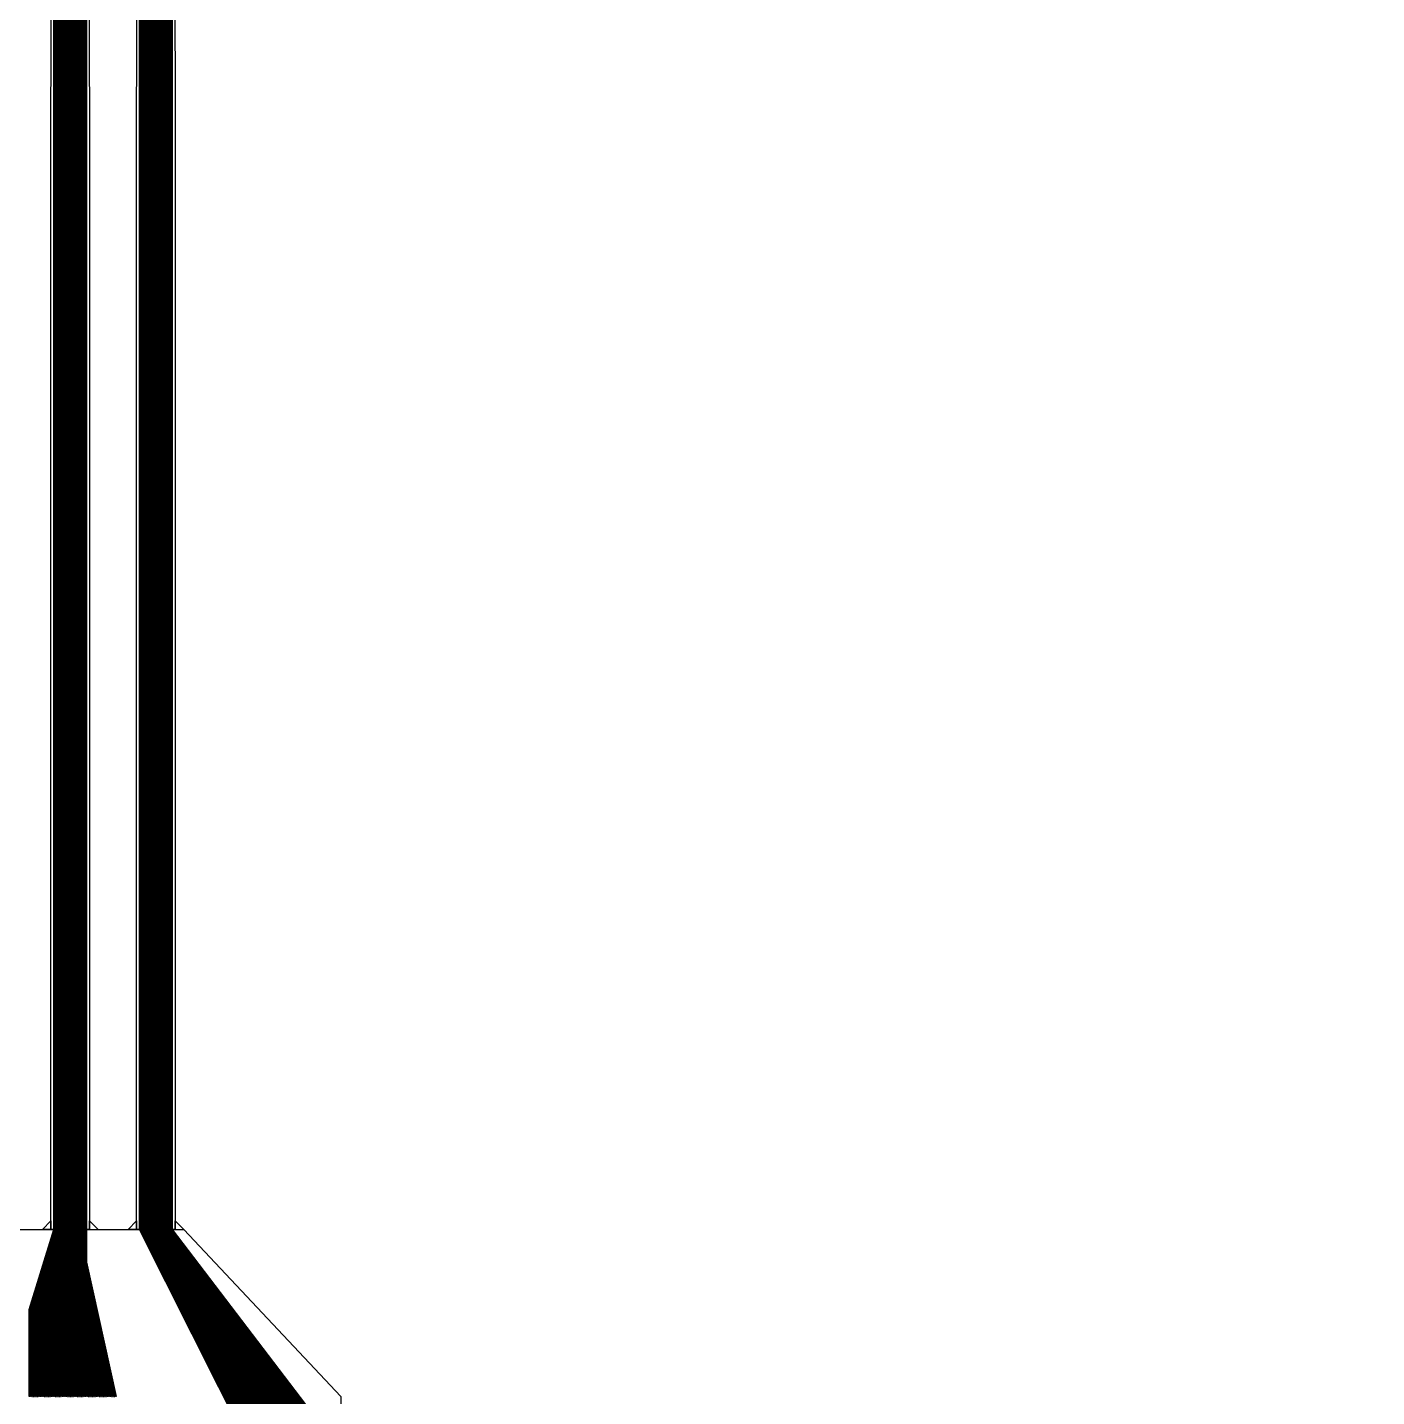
# Model space of a CAD drawing. Header units: inches. Extents: x 106592 to 209533, y 57057 to 74911.
# Drawn here: x 191323 to 194472, y 68021 to 71216 of the extents above; entities that cross this region are included whole.
import ezdxf

# ---------------------------------------------------------------- set-up
doc = ezdxf.new("R2010")
doc.units = ezdxf.units.IN
doc.header["$MEASUREMENT"] = 0
doc.layers.add('metal', color=221, linetype='Continuous')
doc.layers.add('profile', color=140, linetype='Continuous')

msp = doc.modelspace()

# ---------------------------------------------------------------- linework, layer by layer
at = {"layer": 'metal'}
for points in [[(191384.5, 73271.4), (191385.1, 73271.4), (191385.1, 68411.4), (191384.5, 68411.4)], [(191385.7, 73271.4), (191386.3, 73271.4), (191386.3, 68411.4), (191385.7, 68411.4)], [(191386.9, 73271.4), (191387.5, 73271.4), (191387.5, 68411.4), (191386.9, 68411.4)], [(191388.1, 73271.4), (191388.7, 73271.4), (191388.7, 68411.4), (191388.1, 68411.4)], [(191389.3, 73271.4), (191389.9, 73271.4), (191389.9, 68411.4), (191389.3, 68411.4)], [(191390.5, 73271.4), (191391.1, 73271.4), (191391.1, 68411.4), (191390.5, 68411.4)], [(191391.7, 73271.4), (191392.3, 73271.4), (191392.3, 68411.4), (191391.7, 68411.4)], [(191392.9, 73271.4), (191393.5, 73271.4), (191393.5, 68411.4), (191392.9, 68411.4)], [(191394.1, 73271.4), (191394.7, 73271.4), (191394.7, 68411.4), (191394.1, 68411.4)], [(191395.3, 73271.4), (191395.9, 73271.4), (191395.9, 68411.4), (191395.3, 68411.4)], [(191396.5, 73271.4), (191397.1, 73271.4), (191397.1, 68411.4), (191396.5, 68411.4)], [(191397.7, 73271.4), (191398.3, 73271.4), (191398.3, 68411.4), (191397.7, 68411.4)], [(191398.9, 73271.4), (191399.5, 73271.4), (191399.5, 68411.4), (191398.9, 68411.4)], [(191400.1, 73271.4), (191400.7, 73271.4), (191400.7, 68411.4), (191400.1, 68411.4)], [(191401.3, 73271.4), (191401.9, 73271.4), (191401.9, 68411.4), (191401.3, 68411.4)], [(191402.5, 73271.4), (191403.1, 73271.4), (191403.1, 68411.4), (191402.5, 68411.4)], [(191403.7, 73271.4), (191404.3, 73271.4), (191404.3, 68411.4), (191403.7, 68411.4)], [(191404.9, 73271.4), (191405.5, 73271.4), (191405.5, 68411.4), (191404.9, 68411.4)], [(191406.1, 73271.4), (191406.7, 73271.4), (191406.7, 68411.4), (191406.1, 68411.4)], [(191407.3, 73271.4), (191407.9, 73271.4), (191407.9, 68411.4), (191407.3, 68411.4)], [(191408.5, 73271.4), (191409.1, 73271.4), (191409.1, 68411.4), (191408.5, 68411.4)], [(191409.7, 73271.4), (191410.3, 73271.4), (191410.3, 68411.4), (191409.7, 68411.4)], [(191410.9, 73271.4), (191411.5, 73271.4), (191411.5, 68411.4), (191410.9, 68411.4)], [(191412.1, 73271.4), (191412.7, 73271.4), (191412.7, 68411.4), (191412.1, 68411.4)], [(191413.3, 73271.4), (191413.9, 73271.4), (191413.9, 68411.4), (191413.3, 68411.4)], [(191414.5, 73271.4), (191415.1, 73271.4), (191415.1, 68411.4), (191414.5, 68411.4)], [(191415.7, 73271.4), (191416.3, 73271.4), (191416.3, 68411.4), (191415.7, 68411.4)], [(191416.9, 73271.4), (191417.5, 73271.4), (191417.5, 68411.4), (191416.9, 68411.4)], [(191418.1, 73271.4), (191418.7, 73271.4), (191418.7, 68411.4), (191418.1, 68411.4)], [(191419.3, 73271.4), (191419.9, 73271.4), (191419.9, 68411.4), (191419.3, 68411.4)], [(191420.5, 73271.4), (191421.1, 73271.4), (191421.1, 68411.4), (191420.5, 68411.4)], [(191421.7, 73271.4), (191422.3, 73271.4), (191422.3, 68411.4), (191421.7, 68411.4)], [(191422.9, 73271.4), (191423.5, 73271.4), (191423.5, 68411.4), (191422.9, 68411.4)], [(191424.1, 73271.4), (191424.7, 73271.4), (191424.7, 68411.4), (191424.1, 68411.4)], [(191425.3, 73271.4), (191425.9, 73271.4), (191425.9, 68411.4), (191425.3, 68411.4)], [(191426.5, 73271.4), (191427.1, 73271.4), (191427.1, 68411.4), (191426.5, 68411.4)], [(191427.7, 73271.4), (191428.3, 73271.4), (191428.3, 68411.4), (191427.7, 68411.4)], [(191428.9, 73271.4), (191429.5, 73271.4), (191429.5, 68411.4), (191428.9, 68411.4)], [(191430.1, 73271.4), (191430.7, 73271.4), (191430.7, 68411.4), (191430.1, 68411.4)], [(191431.3, 73271.4), (191431.9, 73271.4), (191431.9, 68411.4), (191431.3, 68411.4)], [(191432.5, 73271.4), (191433.1, 73271.4), (191433.1, 68411.4), (191432.5, 68411.4)], [(191433.7, 73271.4), (191434.3, 73271.4), (191434.3, 68411.4), (191433.7, 68411.4)], [(191434.9, 73271.4), (191435.5, 73271.4), (191435.5, 68411.4), (191434.9, 68411.4)], [(191436.1, 73271.4), (191436.7, 73271.4), (191436.7, 68411.4), (191436.1, 68411.4)], [(191437.3, 73271.4), (191437.9, 73271.4), (191437.9, 68411.4), (191437.3, 68411.4)], [(191438.5, 73271.4), (191439.1, 73271.4), (191439.1, 68411.4), (191438.5, 68411.4)], [(191439.7, 73271.4), (191440.3, 73271.4), (191440.3, 68411.4), (191439.7, 68411.4)], [(191440.9, 73271.4), (191441.5, 73271.4), (191441.5, 68411.4), (191440.9, 68411.4)], [(191442.1, 73271.4), (191442.7, 73271.4), (191442.7, 68411.4), (191442.1, 68411.4)], [(191443.3, 73271.4), (191443.9, 73271.4), (191443.9, 68411.4), (191443.3, 68411.4)], [(191444.5, 73271.4), (191445.1, 73271.4), (191445.1, 68411.4), (191444.5, 68411.4)], [(191445.7, 73271.4), (191446.3, 73271.4), (191446.3, 68411.4), (191445.7, 68411.4)], [(191446.9, 73271.4), (191447.5, 73271.4), (191447.5, 68411.4), (191446.9, 68411.4)], [(191448.1, 73271.4), (191448.7, 73271.4), (191448.7, 68411.4), (191448.1, 68411.4)], [(191449.3, 73271.4), (191449.9, 73271.4), (191449.9, 68411.4), (191449.3, 68411.4)], [(191450.5, 73271.4), (191451.1, 73271.4), (191451.1, 68411.4), (191450.5, 68411.4)], [(191451.7, 73271.4), (191452.3, 73271.4), (191452.3, 68411.4), (191451.7, 68411.4)], [(191452.9, 73271.4), (191453.5, 73271.4), (191453.5, 68411.4), (191452.9, 68411.4)], [(191454.1, 73271.4), (191454.7, 73271.4), (191454.7, 68411.4), (191454.1, 68411.4)], [(191455.3, 73271.4), (191455.9, 73271.4), (191455.9, 68411.4), (191455.3, 68411.4)], [(191456.5, 73271.4), (191457.1, 73271.4), (191457.1, 68411.4), (191456.5, 68411.4)], [(191457.7, 73271.4), (191458.3, 73271.4), (191458.3, 68411.4), (191457.7, 68411.4)], [(191458.9, 73271.4), (191459.5, 73271.4), (191459.5, 68411.4), (191458.9, 68411.4)], [(191460.1, 73271.4), (191460.7, 73271.4), (191460.7, 68411.4), (191460.1, 68411.4)], [(191584.5, 73271.4), (191585.1, 73271.4), (191585.1, 68411.4), (191584.5, 68411.4)], [(191585.7, 73271.4), (191586.3, 73271.4), (191586.3, 68411.4), (191585.7, 68411.4)], [(191586.9, 73271.4), (191587.5, 73271.4), (191587.5, 68411.4), (191586.9, 68411.4)], [(191588.1, 73271.4), (191588.7, 73271.4), (191588.7, 68411.4), (191588.1, 68411.4)], [(191589.3, 73271.4), (191589.9, 73271.4), (191589.9, 68411.4), (191589.3, 68411.4)], [(191590.5, 73271.4), (191591.1, 73271.4), (191591.1, 68411.4), (191590.5, 68411.4)], [(191591.7, 73271.4), (191592.3, 73271.4), (191592.3, 68411.4), (191591.7, 68411.4)], [(191592.9, 73271.4), (191593.5, 73271.4), (191593.5, 68411.4), (191592.9, 68411.4)], [(191594.1, 73271.4), (191594.7, 73271.4), (191594.7, 68411.4), (191594.1, 68411.4)], [(191595.3, 73271.4), (191595.9, 73271.4), (191595.9, 68411.4), (191595.3, 68411.4)], [(191596.5, 73271.4), (191597.1, 73271.4), (191597.1, 68411.4), (191596.5, 68411.4)], [(191597.7, 73271.4), (191598.3, 73271.4), (191598.3, 68411.4), (191597.7, 68411.4)], [(191598.9, 73271.4), (191599.5, 73271.4), (191599.5, 68411.4), (191598.9, 68411.4)], [(191600.1, 73271.4), (191600.7, 73271.4), (191600.7, 68411.4), (191600.1, 68411.4)], [(191601.3, 73271.4), (191601.9, 73271.4), (191601.9, 68411.4), (191601.3, 68411.4)], [(191602.5, 73271.4), (191603.1, 73271.4), (191603.1, 68411.4), (191602.5, 68411.4)], [(191603.7, 73271.4), (191604.3, 73271.4), (191604.3, 68411.4), (191603.7, 68411.4)], [(191604.9, 73271.4), (191605.5, 73271.4), (191605.5, 68411.4), (191604.9, 68411.4)], [(191606.1, 73271.4), (191606.7, 73271.4), (191606.7, 68411.4), (191606.1, 68411.4)], [(191607.3, 73271.4), (191607.9, 73271.4), (191607.9, 68411.4), (191607.3, 68411.4)], [(191608.5, 73271.4), (191609.1, 73271.4), (191609.1, 68411.4), (191608.5, 68411.4)], [(191609.7, 73271.4), (191610.3, 73271.4), (191610.3, 68411.4), (191609.7, 68411.4)], [(191610.9, 73271.4), (191611.5, 73271.4), (191611.5, 68411.4), (191610.9, 68411.4)], [(191612.1, 73271.4), (191612.7, 73271.4), (191612.7, 68411.4), (191612.1, 68411.4)], [(191613.3, 73271.4), (191613.9, 73271.4), (191613.9, 68411.4), (191613.3, 68411.4)], [(191614.5, 73271.4), (191615.1, 73271.4), (191615.1, 68411.4), (191614.5, 68411.4)], [(191615.7, 73271.4), (191616.3, 73271.4), (191616.3, 68411.4), (191615.7, 68411.4)], [(191616.9, 73271.4), (191617.5, 73271.4), (191617.5, 68411.4), (191616.9, 68411.4)], [(191618.1, 73271.4), (191618.7, 73271.4), (191618.7, 68411.4), (191618.1, 68411.4)], [(191619.3, 73271.4), (191619.9, 73271.4), (191619.9, 68411.4), (191619.3, 68411.4)], [(191620.5, 73271.4), (191621.1, 73271.4), (191621.1, 68411.4), (191620.5, 68411.4)], [(191621.7, 73271.4), (191622.3, 73271.4), (191622.3, 68411.4), (191621.7, 68411.4)], [(191622.9, 73271.4), (191623.5, 73271.4), (191623.5, 68411.4), (191622.9, 68411.4)], [(191624.1, 73271.4), (191624.7, 73271.4), (191624.7, 68411.4), (191624.1, 68411.4)], [(191625.3, 73271.4), (191625.9, 73271.4), (191625.9, 68411.4), (191625.3, 68411.4)], [(191626.5, 73271.4), (191627.1, 73271.4), (191627.1, 68411.4), (191626.5, 68411.4)], [(191627.7, 73271.4), (191628.3, 73271.4), (191628.3, 68411.4), (191627.7, 68411.4)], [(191628.9, 73271.4), (191629.5, 73271.4), (191629.5, 68411.4), (191628.9, 68411.4)], [(191630.1, 73271.4), (191630.7, 73271.4), (191630.7, 68411.4), (191630.1, 68411.4)], [(191631.3, 73271.4), (191631.9, 73271.4), (191631.9, 68411.4), (191631.3, 68411.4)], [(191632.5, 73271.4), (191633.1, 73271.4), (191633.1, 68411.4), (191632.5, 68411.4)], [(191633.7, 73271.4), (191634.3, 73271.4), (191634.3, 68411.4), (191633.7, 68411.4)], [(191634.9, 73271.4), (191635.5, 73271.4), (191635.5, 68411.4), (191634.9, 68411.4)], [(191636.1, 73271.4), (191636.7, 73271.4), (191636.7, 68411.4), (191636.1, 68411.4)], [(191637.3, 73271.4), (191637.9, 73271.4), (191637.9, 68411.4), (191637.3, 68411.4)], [(191638.5, 73271.4), (191639.1, 73271.4), (191639.1, 68411.4), (191638.5, 68411.4)], [(191639.7, 73271.4), (191640.3, 73271.4), (191640.3, 68411.4), (191639.7, 68411.4)], [(191640.9, 73271.4), (191641.5, 73271.4), (191641.5, 68411.4), (191640.9, 68411.4)], [(191642.1, 73271.4), (191642.7, 73271.4), (191642.7, 68411.4), (191642.1, 68411.4)], [(191643.3, 73271.4), (191643.9, 73271.4), (191643.9, 68411.4), (191643.3, 68411.4)], [(191644.5, 73271.4), (191645.1, 73271.4), (191645.1, 68411.4), (191644.5, 68411.4)], [(191645.7, 73271.4), (191646.3, 73271.4), (191646.3, 68411.4), (191645.7, 68411.4)], [(191646.9, 73271.4), (191647.5, 73271.4), (191647.5, 68411.4), (191646.9, 68411.4)], [(191648.1, 73271.4), (191648.7, 73271.4), (191648.7, 68411.4), (191648.1, 68411.4)], [(191649.3, 73271.4), (191649.9, 73271.4), (191649.9, 68411.4), (191649.3, 68411.4)], [(191650.5, 73271.4), (191651.1, 73271.4), (191651.1, 68411.4), (191650.5, 68411.4)], [(191651.7, 73271.4), (191652.3, 73271.4), (191652.3, 68411.4), (191651.7, 68411.4)], [(191652.9, 73271.4), (191653.5, 73271.4), (191653.5, 68411.4), (191652.9, 68411.4)], [(191654.1, 73271.4), (191654.7, 73271.4), (191654.7, 68411.4), (191654.1, 68411.4)], [(191655.3, 73271.4), (191655.9, 73271.4), (191655.9, 68411.4), (191655.3, 68411.4)], [(191656.5, 73271.4), (191657.1, 73271.4), (191657.1, 68411.4), (191656.5, 68411.4)], [(191657.7, 73271.4), (191658.3, 73271.4), (191658.3, 68411.4), (191657.7, 68411.4)], [(191658.9, 73271.4), (191659.5, 73271.4), (191659.5, 68411.4), (191658.9, 68411.4)], [(191660.1, 73271.4), (191660.7, 73271.4), (191660.7, 68411.4), (191660.1, 68411.4)], [(191328.2, 68021.4), (191326.6, 68021.4), (191326.6, 68224.6), (191384.5, 68411.4), (191385.1, 68411.4), (191385.1, 68410.8), (191328.2, 68223), (191328.2, 68021.4)], [(191331.4, 68021.4), (191329.8, 68021.4), (191329.8, 68071.4), (191329.8, 68221.4), (191385.7, 68410.2), (191385.7, 68411.4), (191386.3, 68411.4), (191386.3, 68409.6), (191331.4, 68219.8), (191331.4, 68021.4)], [(191387.5, 68411.4), (191386.9, 68411.4), (191386.9, 68409), (191333, 68218.2), (191333, 68021.4), (191334.6, 68021.4), (191334.6, 68216.6), (191387.5, 68408.4), (191387.5, 68411.4)], [(191388.7, 68411.4), (191388.1, 68411.4), (191388.1, 68407.8), (191336.2, 68215), (191336.2, 68021.4), (191337.8, 68021.4), (191337.8, 68213.4), (191388.7, 68407.2), (191388.7, 68411.4)], [(191389.9, 68411.4), (191389.3, 68411.4), (191389.3, 68406.6), (191339.4, 68211.8), (191339.4, 68021.4), (191341, 68021.4), (191341, 68210.2), (191389.9, 68406), (191389.9, 68411.4)], [(191391.1, 68411.4), (191390.5, 68411.4), (191390.5, 68405.4), (191342.6, 68208.6), (191342.6, 68021.4), (191344.2, 68021.4), (191344.2, 68207), (191391.1, 68404.8), (191391.1, 68411.4)], [(191392.3, 68411.4), (191391.7, 68411.4), (191391.7, 68404.2), (191345.8, 68205.4), (191345.8, 68021.4), (191347.4, 68021.4), (191347.4, 68203.8), (191392.3, 68403.6), (191392.3, 68411.4)], [(191350.6, 68021.4), (191349, 68021.4), (191349, 68202.2), (191392.9, 68403), (191392.9, 68411.4), (191393.5, 68411.4), (191393.5, 68402.4), (191350.6, 68200.6)], [(191353.8, 68021.4), (191352.2, 68021.4), (191352.2, 68199), (191394.1, 68401.8), (191394.1, 68411.4), (191394.7, 68411.4), (191394.7, 68401.2), (191353.8, 68197.4)], [(191357, 68021.4), (191355.4, 68021.4), (191355.4, 68195.8), (191395.3, 68400.6), (191395.3, 68411.4), (191395.9, 68411.4), (191395.9, 68400), (191357, 68194.2)], [(191360.2, 68021.4), (191358.6, 68021.4), (191358.6, 68071.4), (191358.6, 68192.6), (191396.5, 68399.4), (191396.5, 68411.4), (191397.1, 68411.4), (191397.1, 68398.8), (191360.2, 68191), (191360.2, 68021.4)], [(191398.3, 68411.4), (191397.7, 68411.4), (191397.7, 68398.2), (191361.8, 68189.4), (191361.8, 68021.4), (191363.4, 68021.4), (191363.4, 68187.8), (191398.3, 68397.6), (191398.3, 68411.4)], [(191399.5, 68411.4), (191398.9, 68411.4), (191398.9, 68397), (191365, 68186.2), (191365, 68021.4), (191366.6, 68021.4), (191366.6, 68184.6), (191399.5, 68396.4), (191399.5, 68411.4)], [(191400.7, 68411.4), (191400.1, 68411.4), (191400.1, 68395.8), (191368.2, 68183), (191368.2, 68021.4), (191369.8, 68021.4), (191369.8, 68181.4), (191400.7, 68395.2), (191400.7, 68411.4)], [(191401.9, 68411.4), (191401.3, 68411.4), (191401.3, 68394.6), (191371.4, 68179.8), (191371.4, 68021.4), (191373, 68021.4), (191373, 68178.2), (191401.9, 68394), (191401.9, 68411.4)], [(191403.1, 68411.4), (191402.5, 68411.4), (191402.5, 68393.4), (191374.6, 68176.6), (191374.6, 68021.4), (191376.2, 68021.4), (191376.2, 68175), (191403.1, 68392.8), (191403.1, 68411.4)], [(191379.4, 68021.4), (191377.8, 68021.4), (191377.8, 68173.4), (191403.7, 68392.2), (191403.7, 68411.4), (191404.3, 68411.4), (191404.3, 68391.6), (191379.4, 68171.8)], [(191382.6, 68021.4), (191381, 68021.4), (191381, 68170.2), (191404.9, 68391), (191404.9, 68411.4), (191405.5, 68411.4), (191405.5, 68390.4), (191382.6, 68168.6)], [(191385.8, 68021.4), (191384.2, 68021.4), (191384.2, 68071.4), (191384.2, 68167), (191406.1, 68389.8), (191406.1, 68411.4), (191406.7, 68411.4), (191406.7, 68389.2), (191385.8, 68165.4), (191385.8, 68021.4)], [(191407.9, 68411.4), (191407.3, 68411.4), (191407.3, 68388.6), (191387.4, 68163.8), (191387.4, 68021.4), (191389, 68021.4), (191389, 68162.2), (191407.9, 68388), (191407.9, 68411.4)], [(191409.1, 68411.4), (191408.5, 68411.4), (191408.5, 68387.4), (191390.6, 68160.6), (191390.6, 68021.4), (191392.2, 68021.4), (191392.2, 68159), (191409.1, 68386.8), (191409.1, 68411.4)], [(191410.3, 68411.4), (191409.7, 68411.4), (191409.7, 68386.2), (191393.8, 68157.4), (191393.8, 68021.4), (191395.4, 68021.4), (191395.4, 68155.8), (191410.3, 68385.6), (191410.3, 68411.4)], [(191411.5, 68411.4), (191410.9, 68411.4), (191410.9, 68385), (191397, 68154.2), (191397, 68021.4), (191398.6, 68021.4), (191398.6, 68152.6), (191411.5, 68384.4), (191411.5, 68411.4)], [(191412.7, 68411.4), (191412.1, 68411.4), (191412.1, 68383.8), (191400.2, 68151), (191400.2, 68021.4), (191401.8, 68021.4), (191401.8, 68149.4), (191412.7, 68383.2), (191412.7, 68411.4)], [(191405, 68021.4), (191403.4, 68021.4), (191403.4, 68147.8), (191413.3, 68382.6), (191413.3, 68411.4), (191413.9, 68411.4), (191413.9, 68382), (191405, 68146.2)], [(191408.2, 68021.4), (191406.6, 68021.4), (191406.6, 68144.6), (191414.5, 68381.4), (191414.5, 68411.4), (191415.1, 68411.4), (191415.1, 68380.8), (191408.2, 68143)], [(191411.4, 68021.4), (191409.8, 68021.4), (191409.8, 68141.4), (191415.7, 68380.2), (191415.7, 68411.4), (191416.3, 68411.4), (191416.3, 68379.6), (191411.4, 68139.8)], [(191414.6, 68021.4), (191413, 68021.4), (191413, 68071.4), (191413, 68138.2), (191416.9, 68379), (191416.9, 68411.4), (191417.5, 68411.4), (191417.5, 68378.4), (191414.6, 68136.6), (191414.6, 68021.4)], [(191418.7, 68411.4), (191418.1, 68411.4), (191418.1, 68377.8), (191416.2, 68135), (191416.2, 68021.4), (191417.8, 68021.4), (191417.8, 68133.4), (191418.7, 68377.2), (191418.7, 68411.4)], [(191419.9, 68411.4), (191419.3, 68411.4), (191419.3, 68376.6), (191419.4, 68131.8), (191419.4, 68021.4), (191421, 68021.4), (191421, 68130.2), (191419.9, 68376), (191419.9, 68411.4)], [(191421.1, 68411.4), (191420.5, 68411.4), (191420.5, 68375.4), (191422.6, 68128.6), (191422.6, 68021.4), (191424.2, 68021.4), (191424.2, 68127), (191421.1, 68374.8), (191421.1, 68411.4)], [(191422.3, 68411.4), (191421.7, 68411.4), (191421.7, 68374.2), (191425.8, 68125.4), (191425.8, 68021.4), (191427.4, 68021.4), (191427.4, 68123.8), (191422.3, 68373.6), (191422.3, 68411.4)], [(191423.5, 68411.4), (191422.9, 68411.4), (191422.9, 68373), (191429, 68122.2), (191429, 68021.4), (191430.6, 68021.4), (191430.6, 68120.6), (191423.5, 68372.4), (191423.5, 68411.4)], [(191433.8, 68021.4), (191432.2, 68021.4), (191432.2, 68119), (191424.1, 68371.8), (191424.1, 68411.4), (191424.7, 68411.4), (191424.7, 68371.2), (191433.8, 68117.4)], [(191437, 68021.4), (191435.4, 68021.4), (191435.4, 68115.8), (191425.3, 68370.6), (191425.3, 68411.4), (191425.9, 68411.4), (191425.9, 68370), (191437, 68114.2)], [(191427.1, 68411.4), (191426.5, 68411.4), (191426.5, 68369.4), (191438.6, 68112.6), (191438.6, 68021.4), (191440.2, 68021.4), (191440.2, 68111), (191427.1, 68368.8), (191427.1, 68411.4)], [(191428.3, 68411.4), (191427.7, 68411.4), (191427.7, 68368.2), (191441.8, 68109.4), (191441.8, 68021.4), (191443.4, 68021.4), (191443.4, 68107.8), (191428.3, 68367.6), (191428.3, 68411.4)], [(191429.5, 68411.4), (191428.9, 68411.4), (191428.9, 68367), (191445, 68106.2), (191445, 68021.4), (191446.6, 68021.4), (191446.6, 68104.6), (191429.5, 68366.4), (191429.5, 68411.4)], [(191430.7, 68411.4), (191430.1, 68411.4), (191430.1, 68365.8), (191448.2, 68103), (191448.2, 68021.4), (191449.8, 68021.4), (191449.8, 68101.4), (191430.7, 68365.2), (191430.7, 68411.4)], [(191431.9, 68411.4), (191431.3, 68411.4), (191431.3, 68364.6), (191451.4, 68099.8), (191451.4, 68021.4), (191453, 68021.4), (191453, 68098.2), (191431.9, 68364), (191431.9, 68411.4)], [(191456.2, 68021.4), (191454.6, 68021.4), (191454.6, 68096.6), (191432.5, 68363.4), (191432.5, 68411.4), (191433.1, 68411.4), (191433.1, 68362.8), (191456.2, 68095)], [(191459.4, 68021.4), (191457.8, 68021.4), (191457.8, 68093.4), (191433.7, 68362.2), (191433.7, 68411.4), (191434.3, 68411.4), (191434.3, 68361.6), (191459.4, 68091.8)], [(191462.6, 68021.4), (191461, 68021.4), (191461, 68090.2), (191434.9, 68361), (191434.9, 68411.4), (191435.5, 68411.4), (191435.5, 68360.4), (191462.6, 68088.6)], [(191464.2, 68021.4), (191465.8, 68021.4), (191465.8, 68085.4), (191436.7, 68359.2), (191436.7, 68411.4), (191436.1, 68411.4), (191436.1, 68359.8), (191464.2, 68087), (191464.2, 68021.4)], [(191437.9, 68411.4), (191437.3, 68411.4), (191437.3, 68358.6), (191467.4, 68083.8), (191467.4, 68021.4), (191469, 68021.4), (191469, 68082.2), (191437.9, 68358), (191437.9, 68411.4)], [(191439.1, 68411.4), (191438.5, 68411.4), (191438.5, 68357.4), (191470.6, 68080.6), (191470.6, 68021.4), (191472.2, 68021.4), (191472.2, 68079), (191439.1, 68356.8), (191439.1, 68411.4)], [(191440.3, 68411.4), (191439.7, 68411.4), (191439.7, 68356.2), (191473.8, 68077.4), (191473.8, 68021.4), (191475.4, 68021.4), (191475.4, 68075.8), (191440.3, 68355.6), (191440.3, 68411.4)], [(191441.5, 68411.4), (191440.9, 68411.4), (191440.9, 68355), (191477, 68074.2), (191477, 68021.4), (191478.6, 68021.4), (191478.6, 68072.6), (191441.5, 68354.4), (191441.5, 68411.4)], [(191442.7, 68411.4), (191442.1, 68411.4), (191442.1, 68353.8), (191480.2, 68071), (191480.2, 68021.4), (191481.8, 68021.4), (191481.8, 68069.4), (191442.7, 68353.2), (191442.7, 68411.4)], [(191485, 68021.4), (191483.4, 68021.4), (191483.4, 68067.8), (191443.3, 68352.6), (191443.3, 68411.4), (191443.9, 68411.4), (191443.9, 68352), (191485, 68066.2)], [(191488.2, 68021.4), (191486.6, 68021.4), (191486.6, 68064.6), (191444.5, 68351.4), (191444.5, 68411.4), (191445.1, 68411.4), (191445.1, 68350.8), (191488.2, 68063)], [(191489.8, 68021.4), (191491.4, 68021.4), (191491.4, 68059.8), (191446.3, 68349.6), (191446.3, 68411.4), (191445.7, 68411.4), (191445.7, 68350.2), (191489.8, 68061.4), (191489.8, 68021.4)], [(191447.5, 68411.4), (191446.9, 68411.4), (191446.9, 68349), (191493, 68058.2), (191493, 68021.4), (191494.6, 68021.4), (191494.6, 68056.6), (191447.5, 68348.4), (191447.5, 68411.4)], [(191448.7, 68411.4), (191448.1, 68411.4), (191448.1, 68347.8), (191496.2, 68055), (191496.2, 68021.4), (191497.8, 68021.4), (191497.8, 68053.4), (191448.7, 68347.2), (191448.7, 68411.4)], [(191449.9, 68411.4), (191449.3, 68411.4), (191449.3, 68346.6), (191499.4, 68051.8), (191499.4, 68021.4), (191501, 68021.4), (191501, 68050.2), (191449.9, 68346), (191449.9, 68411.4)], [(191451.1, 68411.4), (191450.5, 68411.4), (191450.5, 68345.4), (191502.6, 68048.6), (191502.6, 68021.4), (191504.2, 68021.4), (191504.2, 68047), (191451.1, 68344.8), (191451.1, 68411.4)], [(191452.3, 68411.4), (191451.7, 68411.4), (191451.7, 68344.2), (191505.8, 68045.4), (191505.8, 68021.4), (191507.4, 68021.4), (191507.4, 68043.8), (191452.3, 68343.6), (191452.3, 68411.4)], [(191510.6, 68021.4), (191509, 68021.4), (191509, 68042.2), (191452.9, 68343), (191452.9, 68411.4), (191453.5, 68411.4), (191453.5, 68342.4), (191510.6, 68040.6)], [(191513.8, 68021.4), (191512.2, 68021.4), (191512.2, 68039), (191454.1, 68341.8), (191454.1, 68411.4), (191454.7, 68411.4), (191454.7, 68341.2), (191513.8, 68037.4)], [(191517, 68021.4), (191515.4, 68021.4), (191515.4, 68035.8), (191455.3, 68340.6), (191455.3, 68411.4), (191455.9, 68411.4), (191455.9, 68340), (191517, 68034.2)], [(191518.6, 68021.4), (191520.2, 68021.4), (191520.2, 68031), (191457.1, 68338.8), (191457.1, 68411.4), (191456.5, 68411.4), (191456.5, 68339.4), (191518.6, 68032.6), (191518.6, 68021.4)], [(191458.3, 68411.4), (191457.7, 68411.4), (191457.7, 68338.2), (191521.8, 68029.4), (191521.8, 68021.4), (191523.4, 68021.4), (191523.4, 68027.8), (191458.3, 68337.6), (191458.3, 68411.4)], [(191525, 68021.4), (191526.6, 68021.4), (191526.6, 68024.6), (191459.5, 68336.4), (191459.5, 68411.4), (191458.9, 68411.4), (191458.9, 68337), (191525, 68026.2), (191525, 68021.4)], [(191529.8, 68021.4), (191528.2, 68021.4), (191528.2, 68023), (191460.1, 68335.8), (191460.1, 68411.4), (191460.7, 68411.4), (191460.7, 68335.2), (191529.8, 68021.4)], [(191584.5, 68411.4), (191585.1, 68411.4), (191832.5, 67921.4), (191830.9, 67921.4)], [(191585.7, 68411.4), (191586.3, 68411.4), (191835.7, 67921.4), (191834.1, 67921.4)], [(191586.9, 68411.4), (191587.5, 68411.4), (191838.9, 67921.4), (191837.3, 67921.4)], [(191842.1, 67921.4), (191840.5, 67921.4), (191588.1, 68411.4), (191588.7, 68411.4)], [(191589.3, 68411.4), (191589.9, 68411.4), (191845.3, 67921.4), (191843.7, 67921.4)], [(191848.5, 67921.4), (191846.9, 67921.4), (191590.5, 68411.4), (191591.1, 68411.4)], [(191591.7, 68411.4), (191592.3, 68411.4), (191851.7, 67921.4), (191850.1, 67921.4)], [(191592.9, 68411.4), (191593.5, 68411.4), (191854.9, 67921.4), (191853.3, 67921.4)], [(191856.5, 67921.4), (191858.1, 67921.4), (191594.7, 68411.4), (191594.1, 68411.4)], [(191595.3, 68411.4), (191595.9, 68411.4), (191861.3, 67921.4), (191859.7, 67921.4)], [(191862.9, 67921.4), (191864.5, 67921.4), (191597.1, 68411.4), (191596.5, 68411.4)], [(191597.7, 68411.4), (191598.3, 68411.4), (191867.7, 67921.4), (191866.1, 67921.4)], [(191869.3, 67921.4), (191870.9, 67921.4), (191599.5, 68411.4), (191598.9, 68411.4)], [(191600.1, 68411.4), (191600.7, 68411.4), (191874.1, 67921.4), (191872.5, 67921.4)], [(191601.3, 68411.4), (191601.9, 68411.4), (191877.3, 67921.4), (191875.7, 67921.4)], [(191602.5, 68411.4), (191603.1, 68411.4), (191880.5, 67921.4), (191878.9, 67921.4)], [(191603.7, 68411.4), (191604.3, 68411.4), (191883.7, 67921.4), (191882.1, 67921.4)], [(191604.9, 68411.4), (191605.5, 68411.4), (191886.9, 67921.4), (191885.3, 67921.4)], [(191890.1, 67921.4), (191888.5, 67921.4), (191606.1, 68411.4), (191606.7, 68411.4)], [(191607.3, 68411.4), (191607.9, 68411.4), (191893.3, 67921.4), (191891.7, 67921.4)], [(191896.5, 67921.4), (191894.9, 67921.4), (191608.5, 68411.4), (191609.1, 68411.4)], [(191609.7, 68411.4), (191610.3, 68411.4), (191899.7, 67921.4), (191898.1, 67921.4)], [(191610.9, 68411.4), (191611.5, 68411.4), (191902.9, 67921.4), (191901.3, 67921.4)], [(191904.5, 67921.4), (191906.1, 67921.4), (191612.7, 68411.4), (191612.1, 68411.4)], [(191613.3, 68411.4), (191613.9, 68411.4), (191909.3, 67921.4), (191907.7, 67921.4)], [(191910.9, 67921.4), (191912.5, 67921.4), (191615.1, 68411.4), (191614.5, 68411.4)], [(191615.7, 68411.4), (191616.3, 68411.4), (191915.7, 67921.4), (191914.1, 67921.4)], [(191917.3, 67921.4), (191918.9, 67921.4), (191617.5, 68411.4), (191616.9, 68411.4)], [(191618.1, 68411.4), (191618.7, 68411.4), (191922.1, 67921.4), (191920.5, 67921.4)], [(191619.3, 68411.4), (191619.9, 68411.4), (191925.3, 67921.4), (191923.7, 67921.4)], [(191620.5, 68411.4), (191621.1, 68411.4), (191928.5, 67921.4), (191926.9, 67921.4)], [(191621.7, 68411.4), (191622.3, 68411.4), (191931.7, 67921.4), (191930.1, 67921.4)], [(191622.9, 68411.4), (191623.5, 68411.4), (191934.9, 67921.4), (191933.3, 67921.4)], [(191938.1, 67921.4), (191936.5, 67921.4), (191624.1, 68411.4), (191624.7, 68411.4)], [(191625.3, 68411.4), (191625.9, 68411.4), (191941.3, 67921.4), (191939.7, 67921.4)], [(191944.5, 67921.4), (191942.9, 67921.4), (191626.5, 68411.4), (191627.1, 68411.4)], [(191627.7, 68411.4), (191628.3, 68411.4), (191947.7, 67921.4), (191946.1, 67921.4)], [(191628.9, 68411.4), (191629.5, 68411.4), (191950.9, 67921.4), (191949.3, 67921.4)], [(191952.5, 67921.4), (191954.1, 67921.4), (191630.7, 68411.4), (191630.1, 68411.4)], [(191631.3, 68411.4), (191631.9, 68411.4), (191957.3, 67921.4), (191955.7, 67921.4)], [(191958.9, 67921.4), (191960.5, 67921.4), (191633.1, 68411.4), (191632.5, 68411.4)], [(191633.7, 68411.4), (191634.3, 68411.4), (191963.7, 67921.4), (191962.1, 67921.4)], [(191965.3, 67921.4), (191966.9, 67921.4), (191635.5, 68411.4), (191634.9, 68411.4)], [(191636.1, 68411.4), (191636.7, 68411.4), (191970.1, 67921.4), (191968.5, 67921.4)], [(191637.3, 68411.4), (191637.9, 68411.4), (191973.3, 67921.4), (191971.7, 67921.4)], [(191638.5, 68411.4), (191639.1, 68411.4), (191976.5, 67921.4), (191974.9, 67921.4)], [(191639.7, 68411.4), (191640.3, 68411.4), (191979.7, 67921.4), (191978.1, 67921.4)], [(191640.9, 68411.4), (191641.5, 68411.4), (191982.9, 67921.4), (191981.3, 67921.4)], [(191986.1, 67921.4), (191984.5, 67921.4), (191642.1, 68411.4), (191642.7, 68411.4)], [(191643.3, 68411.4), (191643.9, 68411.4), (191989.3, 67921.4), (191987.7, 67921.4)], [(191992.5, 67921.4), (191990.9, 67921.4), (191644.5, 68411.4), (191645.1, 68411.4)], [(191645.7, 68411.4), (191646.3, 68411.4), (191995.7, 67921.4), (191994.1, 67921.4)], [(191646.9, 68411.4), (191647.5, 68411.4), (191998.9, 67921.4), (191997.3, 67921.4)], [(192000.5, 67921.4), (192002.1, 67921.4), (191648.7, 68411.4), (191648.1, 68411.4)], [(191649.3, 68411.4), (191649.9, 68411.4), (192005.3, 67921.4), (192003.7, 67921.4)], [(192006.9, 67921.4), (192008.5, 67921.4), (191651.1, 68411.4), (191650.5, 68411.4)], [(191651.7, 68411.4), (191652.3, 68411.4), (192011.7, 67921.4), (192010.1, 67921.4)], [(192013.3, 67921.4), (192014.9, 67921.4), (191653.5, 68411.4), (191652.9, 68411.4)], [(191654.1, 68411.4), (191654.7, 68411.4), (192018.1, 67921.4), (192016.5, 67921.4)], [(191655.3, 68411.4), (191655.9, 68411.4), (192021.3, 67921.4), (192019.7, 67921.4)], [(192024.5, 67921.4), (192022.9, 67921.4), (191656.5, 68411.4), (191657.1, 68411.4)], [(191657.7, 68411.4), (191658.3, 68411.4), (192027.7, 67921.4), (192026.1, 67921.4)], [(192030.9, 67921.4), (192029.3, 67921.4), (191658.9, 68411.4), (191659.5, 68411.4)], [(191660.1, 68411.4), (191660.7, 68411.4), (192034.1, 67921.4), (192032.5, 67921.4)]]:
    msp.add_lwpolyline(points, close=True, dxfattribs=at)
at = {"layer": 'profile'}
for points in [[(191379.6, 71911.4), (191465.6, 71911.4), (191467.6, 70911.4), (191467.6, 68411.4), (191377.6, 68411.4), (191377.6, 70911.4)], [(191579.6, 71911.4), (191665.6, 71911.4), (191667.6, 70911.4), (191667.6, 68411.4), (191577.6, 68411.4), (191577.6, 70911.4)], [(190957.6, 68411.4), (191687.6, 68411.4), (192054.1, 68021.4), (192054.1, 57981.8), (192074.1, 57961.8), (194452, 57961.8), (194472, 57941.8), (194472, 57298.3), (194452, 57278.3), (188193.2, 57278.3), (188173.2, 57298.3), (188173.2, 57941.8), (188193.2, 57961.8), (190571.1, 57961.8), (190591.1, 57981.8), (190591.1, 68021.4)], [(191377.6, 68411.4), (191377.6, 68431.4), (191377.6, 68411.4), (191357.6, 68411.4), (191377.6, 68431.4)], [(191467.6, 68411.4), (191467.6, 68431.4), (191467.6, 68411.4), (191487.6, 68411.4), (191467.6, 68431.4)], [(191577.6, 68411.4), (191577.6, 68431.4), (191577.6, 68411.4), (191557.6, 68411.4), (191577.6, 68431.4)], [(191667.6, 68411.4), (191667.6, 68431.4), (191667.6, 68411.4), (191687.6, 68411.4), (191667.6, 68431.4)]]:
    msp.add_lwpolyline(points, close=True, dxfattribs=at)

doc.saveas('drawing.dxf')
